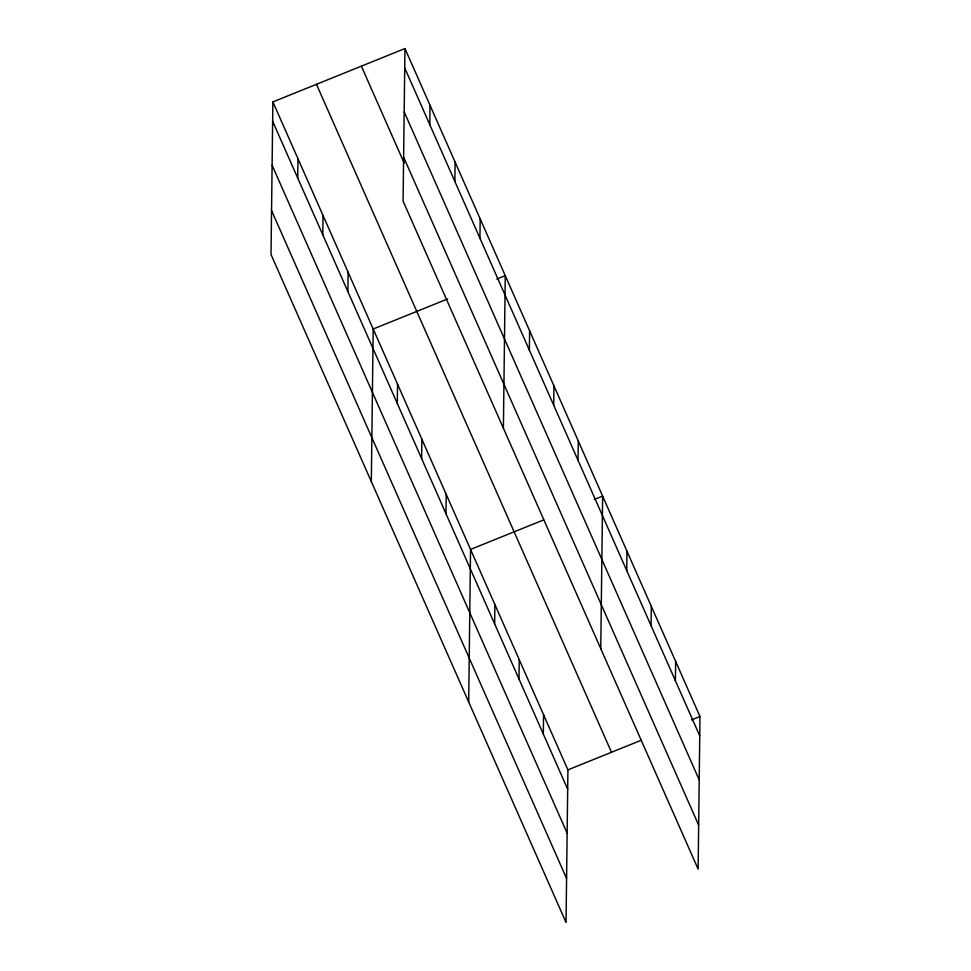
<?xml version="1.0" encoding="UTF-8"?>
<svg xmlns="http://www.w3.org/2000/svg" width="971" height="971" viewBox="0 0 971 971"><rect width="100%" height="100%" fill="white"/><g stroke="black" fill="none" stroke-linecap="round" stroke-linejoin="round"><path stroke-width="1.46" d="M272.875 101.906L271.018 254.487L566.044 922.45L567.914 769.869L272.875 101.906L404.956 48.55L699.982 716.513L698.125 869.094L403.086 201.131L404.956 48.55M297.721 178.033L297.963 158.674M322.797 234.812L323.04 215.453M347.873 291.591L348.116 272.232M371.323 481.592L373.192 329.011L447.643 298.934M397.297 403.475L397.527 384.115M421.632 458.579L421.875 439.22M429.789 124.689L430.032 105.329M445.98 513.683L446.211 494.324M454.877 181.468L455.108 162.108M468.69 702.021L470.547 549.44L543.602 519.922M479.953 238.235L480.184 218.876M494.652 623.904L494.894 604.545M503.403 428.247L505.26 275.655L496.824 279.065M519 679.008L519.23 659.649M529.365 350.118L529.608 330.759M543.335 734.112L543.566 714.753M553.713 405.235L553.943 385.875M578.048 460.339L578.279 440.98M600.758 648.664L602.627 496.084L594.191 499.495M626.732 570.547L626.963 551.188M651.068 625.652L651.298 606.305M675.403 680.768L675.646 661.409M567.914 769.869L640.969 740.351M691.546 719.924L699.982 716.513M404.713 67.909L699.751 735.872M404.179 111.871L699.205 779.834M403.62 157.168L698.659 825.132M361.37 66.162L404.179 163.092M316.461 84.295L611.499 752.258M272.645 121.266L567.671 789.229M272.111 165.228L567.137 833.191M271.552 210.525L566.579 878.488"/></g></svg>
